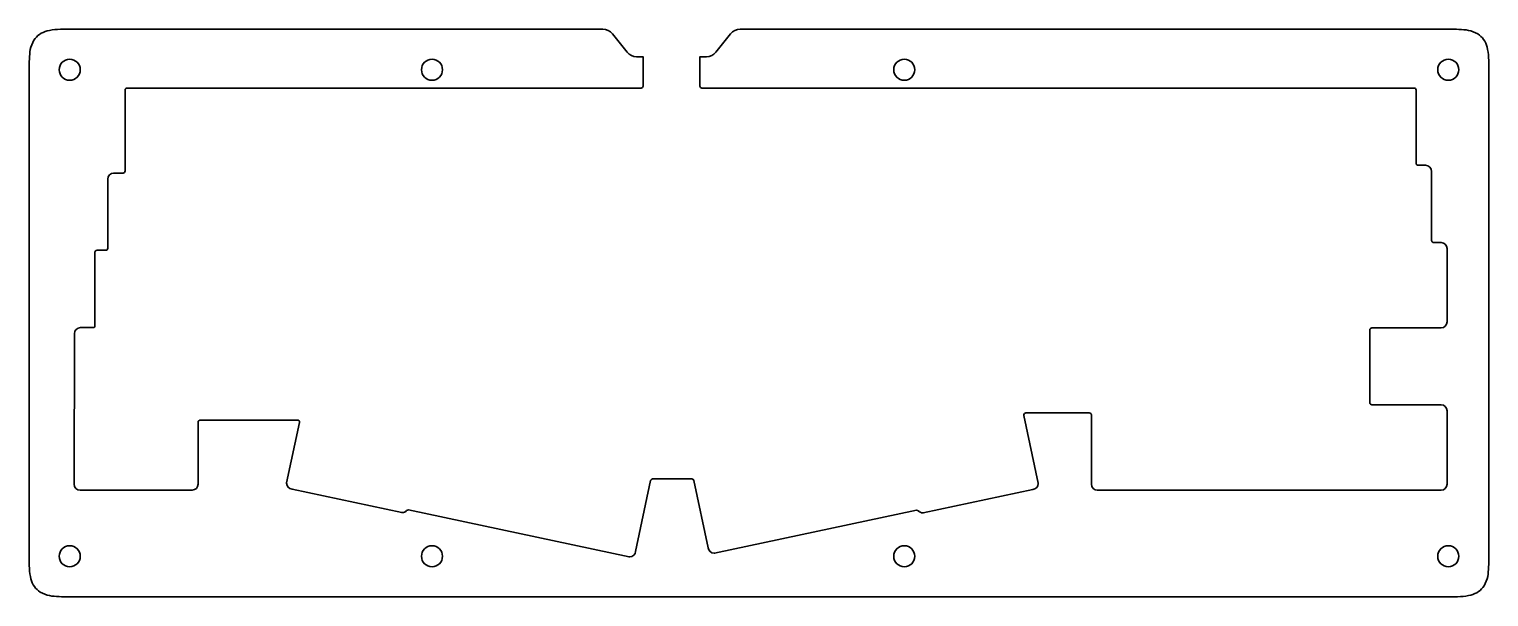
# Model space of a CAD drawing. Header units: millimetres. Extents: x 45 to 405, y -215 to -75.
import ezdxf

# ---------------------------------------------------------------- set-up
doc = ezdxf.new("R2010")
doc.units = ezdxf.units.MM
doc.header["$MEASUREMENT"] = 0
doc.layers.add('lower-middle', color=7, linetype='Continuous', lineweight=0)

# ---------------------------------------------------------------- blocks, each defined once
blk = doc.blocks.new('Block_0')
at = {"layer": 'lower-middle', "color": 250, "lineweight": 35, "true_color": 0x231815}
for centre in [(55, -85.13), (144.35, -85.13), (260.82, -85.13), (395, -85.13), (55, -205.09), (144.35, -205.09), (260.82, -205.09), (395, -205.09)]:
    blk.add_circle(centre, 2.6, dxfattribs=at)

msp = doc.modelspace()

# ---------------------------------------------------------------- linework, layer by layer
at = {"layer": 'lower-middle', "color": 250, "lineweight": 35, "true_color": 0x231815}
msp.add_open_spline([(404.57, -79.57), (404.39, -78.89), (404.12, -78.24), (403.71, -77.66), (403.33, -77.11), (402.86, -76.66), (402.29, -76.3), (401.58, -75.85), (400.78, -75.58), (399.96, -75.41), (398.52, -75.13), (396.87, -75.13), (395, -75.13), (395, -75.13), (220.35, -75.13), (220.35, -75.13), (219.44, -75.13), (218.58, -75.54), (218.01, -76.26), (218.01, -76.26), (214.37, -80.8), (214.37, -80.8), (213.81, -81.51), (212.94, -81.92), (212.03, -81.92), (212.03, -81.92), (210.41, -81.92), (210.41, -81.92), (210.42, -81.96), (210.42, -81.99), (210.42, -82.02), (210.42, -82.02), (210.42, -89.14), (210.42, -89.14), (210.42, -89.42), (210.65, -89.64), (210.92, -89.64), (210.92, -89.64), (386.58, -89.64), (386.58, -89.64), (386.85, -89.64), (387.08, -89.86), (387.08, -90.14), (387.08, -90.14), (387.08, -108.19), (387.08, -108.19), (387.08, -108.47), (387.3, -108.69), (387.58, -108.69), (387.58, -108.69), (389.39, -108.69), (389.39, -108.69), (390.22, -108.69), (390.89, -109.36), (390.89, -110.19), (390.89, -110.19), (390.9, -127.24), (390.9, -127.24), (390.9, -127.52), (391.12, -127.74), (391.4, -127.74), (391.4, -127.74), (393.21, -127.74), (393.21, -127.74), (394.04, -127.74), (394.71, -128.41), (394.71, -129.24), (394.71, -129.24), (394.7, -147.29), (394.7, -147.29), (394.7, -148.12), (394.03, -148.79), (393.2, -148.79), (393.2, -148.79), (376.15, -148.78), (376.15, -148.78), (375.87, -148.78), (375.65, -149.01), (375.65, -149.28), (375.65, -149.28), (375.65, -167.24), (375.65, -167.24), (375.65, -167.52), (375.87, -167.74), (376.15, -167.74), (376.15, -167.74), (393.2, -167.74), (393.2, -167.74), (394.03, -167.74), (394.7, -168.41), (394.7, -169.24), (394.7, -169.24), (394.71, -187.31), (394.71, -187.31), (394.71, -188.14), (394.04, -188.81), (393.21, -188.81), (393.21, -188.81), (308.47, -188.8), (308.47, -188.8), (307.64, -188.8), (306.97, -188.13), (306.97, -187.3), (306.97, -187.3), (306.97, -170.25), (306.97, -170.25), (306.97, -169.97), (306.74, -169.75), (306.47, -169.75), (306.47, -169.75), (290.83, -169.75), (290.83, -169.75), (290.51, -169.75), (290.28, -170.04), (290.34, -170.35), (290.34, -170.35), (293.89, -187.04), (293.89, -187.04), (293.89, -187.04), (293.89, -187.14), (293.89, -187.14), (293.89, -187.92), (293.29, -188.57), (292.52, -188.63), (292.52, -188.63), (265.51, -194.39), (265.51, -194.39), (265.51, -194.39), (265.4, -194.39), (265.4, -194.39), (264.97, -194.39), (264.58, -194.21), (264.31, -193.92), (264.19, -193.79), (264.01, -193.72), (263.84, -193.76), (263.84, -193.76), (214.06, -204.35), (214.06, -204.35), (214.06, -204.35), (213.96, -204.35), (213.96, -204.35), (213.18, -204.35), (212.53, -203.75), (212.46, -202.98), (212.46, -202.98), (208.95, -186.43), (208.95, -186.43), (208.9, -186.19), (208.7, -186.03), (208.46, -186.03), (208.46, -186.03), (198.77, -186.02), (198.77, -186.02), (198.54, -186.02), (198.33, -186.19), (198.28, -186.42), (198.28, -186.42), (194.57, -203.89), (194.57, -203.89), (194.51, -204.66), (193.86, -205.26), (193.08, -205.26), (193.08, -205.26), (192.97, -205.26), (192.97, -205.26), (192.97, -205.26), (138.56, -193.68), (138.56, -193.68), (138.38, -193.65), (138.2, -193.71), (138.08, -193.84), (137.81, -194.13), (137.42, -194.32), (136.98, -194.32), (136.98, -194.32), (136.88, -194.32), (136.88, -194.32), (136.88, -194.32), (109.85, -188.55), (109.85, -188.55), (109.08, -188.49), (108.48, -187.84), (108.48, -187.06), (108.48, -187.06), (108.48, -186.95), (108.48, -186.95), (108.48, -186.95), (111.65, -172.13), (111.65, -172.13), (111.72, -171.81), (111.48, -171.52), (111.16, -171.52), (111.16, -171.52), (87.16, -171.52), (87.16, -171.52), (86.88, -171.52), (86.66, -171.74), (86.66, -172.02), (86.66, -172.02), (86.67, -187.29), (86.67, -187.29), (86.67, -188.12), (86, -188.79), (85.17, -188.79), (85.17, -188.79), (57.59, -188.8), (57.59, -188.8), (56.76, -188.8), (56.09, -188.13), (56.09, -187.3), (56.09, -187.3), (56.16, -150.21), (56.16, -150.21), (56.16, -149.38), (56.83, -148.71), (57.66, -148.71), (57.66, -148.71), (60.73, -148.72), (60.73, -148.72), (61, -148.72), (61.23, -148.49), (61.23, -148.22), (61.23, -148.22), (61.23, -130.14), (61.23, -130.14), (61.23, -129.86), (61.45, -129.64), (61.73, -129.64), (61.73, -129.64), (63.88, -129.64), (63.88, -129.64), (64.15, -129.64), (64.38, -129.42), (64.38, -129.14), (64.38, -129.14), (64.37, -112.09), (64.37, -112.09), (64.37, -111.26), (65.04, -110.59), (65.87, -110.59), (65.87, -110.59), (68.16, -110.59), (68.16, -110.59), (68.43, -110.59), (68.66, -110.37), (68.66, -110.09), (68.66, -110.09), (68.66, -90.14), (68.66, -90.14), (68.66, -89.86), (68.88, -89.64), (69.16, -89.64), (69.16, -89.64), (195.92, -89.64), (195.92, -89.64), (196.2, -89.64), (196.42, -89.42), (196.42, -89.14), (196.42, -89.14), (196.42, -82.02), (196.42, -82.02), (196.42, -81.99), (196.43, -81.96), (196.43, -81.92), (196.43, -81.92), (194.82, -81.92), (194.82, -81.92), (193.91, -81.92), (193.04, -81.51), (192.47, -80.8), (192.47, -80.8), (188.84, -76.26), (188.84, -76.26), (188.27, -75.54), (187.41, -75.13), (186.5, -75.13), (186.5, -75.13), (55, -75.13), (55, -75.13), (52.86, -75.13), (51.01, -75.13), (49.44, -75.56), (48.76, -75.74), (48.11, -76.01), (47.53, -76.42), (46.98, -76.8), (46.53, -77.27), (46.17, -77.84), (45.72, -78.55), (45.45, -79.35), (45.28, -80.17), (45, -81.61), (45, -83.26), (45, -85.13), (45, -85.13), (45, -205.09), (45, -205.09), (45, -207.23), (45, -209.09), (45.43, -210.65), (45.61, -211.33), (45.88, -211.98), (46.29, -212.56), (46.67, -213.11), (47.14, -213.56), (47.71, -213.92), (48.42, -214.38), (49.22, -214.65), (50.04, -214.81), (51.48, -215.09), (53.13, -215.09), (55, -215.09), (55, -215.09), (395, -215.09), (395, -215.09), (397.14, -215.09), (398.99, -215.09), (400.56, -214.67), (401.24, -214.48), (401.89, -214.21), (402.47, -213.81), (403.02, -213.43), (403.47, -212.95), (403.83, -212.39), (404.28, -211.68), (404.55, -210.88), (404.72, -210.05), (405, -208.62), (405, -206.97), (405, -205.09), (405, -205.09), (405, -85.13), (405, -85.13), (405, -82.99), (405, -81.14), (404.57, -79.57)], degree=3, knots=[0, 0, 0, 0, 1, 1, 1, 2, 2, 2, 3, 3, 3, 4, 4, 4, 5, 5, 5, 6, 6, 6, 7, 7, 7, 8, 8, 8, 9, 9, 9, 10, 10, 10, 11, 11, 11, 12, 12, 12, 13, 13, 13, 14, 14, 14, 15, 15, 15, 16, 16, 16, 17, 17, 17, 18, 18, 18, 19, 19, 19, 20, 20, 20, 21, 21, 21, 22, 22, 22, 23, 23, 23, 24, 24, 24, 25, 25, 25, 26, 26, 26, 27, 27, 27, 28, 28, 28, 29, 29, 29, 30, 30, 30, 31, 31, 31, 32, 32, 32, 33, 33, 33, 34, 34, 34, 35, 35, 35, 36, 36, 36, 37, 37, 37, 38, 38, 38, 39, 39, 39, 40, 40, 40, 41, 41, 41, 42, 42, 42, 43, 43, 43, 44, 44, 44, 45, 45, 45, 46, 46, 46, 47, 47, 47, 48, 48, 48, 49, 49, 49, 50, 50, 50, 51, 51, 51, 52, 52, 52, 53, 53, 53, 54, 54, 54, 55, 55, 55, 56, 56, 56, 57, 57, 57, 58, 58, 58, 59, 59, 59, 60, 60, 60, 61, 61, 61, 62, 62, 62, 63, 63, 63, 64, 64, 64, 65, 65, 65, 66, 66, 66, 67, 67, 67, 68, 68, 68, 69, 69, 69, 70, 70, 70, 71, 71, 71, 72, 72, 72, 73, 73, 73, 74, 74, 74, 75, 75, 75, 76, 76, 76, 77, 77, 77, 78, 78, 78, 79, 79, 79, 80, 80, 80, 81, 81, 81, 82, 82, 82, 83, 83, 83, 84, 84, 84, 85, 85, 85, 86, 86, 86, 87, 87, 87, 88, 88, 88, 89, 89, 89, 90, 90, 90, 91, 91, 91, 92, 92, 92, 93, 93, 93, 94, 94, 94, 95, 95, 95, 96, 96, 96, 97, 97, 97, 98, 98, 98, 99, 99, 99, 100, 100, 100, 101, 101, 101, 102, 102, 102, 103, 103, 103, 104, 104, 104, 105, 105, 105, 106, 106, 106, 107, 107, 107, 108, 108, 108, 109, 109, 109, 110, 110, 110, 111, 111, 111, 112, 112, 112, 112], dxfattribs=at)

# ---------------------------------------------------------------- block references
at = {"layer": 'lower-middle'}
msp.add_blockref('Block_0', (0, 0), dxfattribs=at)

doc.saveas('drawing.dxf')
